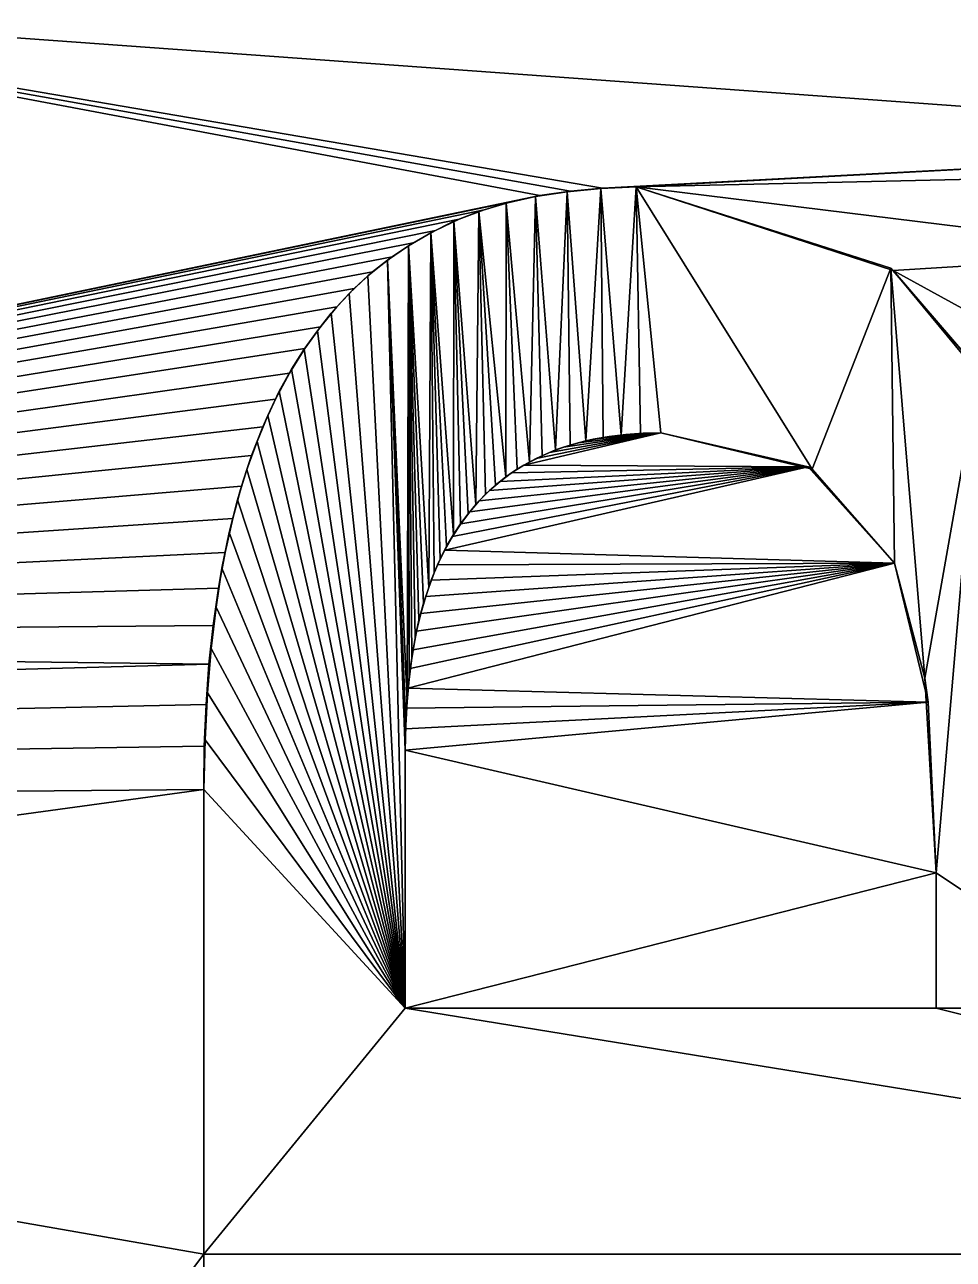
# Model space of a CAD drawing. Header units: millimetres. Extents: x -228 to 228, y -204 to 237.
# Drawn here: x -31.412 to -30.681, y 19.583 to 20.554 of the extents above; entities that cross this region are included whole.
import ezdxf

# ---------------------------------------------------------------- set-up
doc = ezdxf.new("R2010")
doc.units = ezdxf.units.MM
doc.header["$LTSCALE"] = 127.314815
for name, color, linetype in [('4337', 7, 'CONTINUOUS'), ('4338', 7, 'CONTINUOUS'), ('4646', 7, 'CONTINUOUS'), ('4702', 7, 'CONTINUOUS'), ('4703', 7, 'CONTINUOUS'), ('4704', 7, 'CONTINUOUS'), ('4705', 7, 'CONTINUOUS'), ('4711', 7, 'CONTINUOUS'), ('4712', 7, 'CONTINUOUS'), ('4713', 7, 'CONTINUOUS'), ('4714', 7, 'CONTINUOUS'), ('4715', 7, 'CONTINUOUS'), ('4716', 7, 'CONTINUOUS')]:
    doc.layers.add(name, color=color, linetype=linetype)

msp = doc.modelspace()

# ---------------------------------------------------------------- linework, layer by layer
at = {"layer": '4337', "color": 6, "linetype": 'Continuous'}
for points in [[(-32.55624, 27.96775, 1038.99), (-30.52553, 29.50331, 1038.99), (-44.66303, 2.71245, 1038.99), (-32.55624, 27.96775, 1038.99)], [(-44.66303, 2.71245, 1038.99), (-30.52553, 29.50331, 1038.99), (-29, 2.71245, 1038.99), (-44.66303, 2.71245, 1038.99)]]:
    msp.add_3dface(points, dxfattribs=at)
at = {"layer": '4338', "color": 6, "linetype": 'Continuous'}
for points in [[(-31.82069, 20.57255, 1040.99), (-27.34069, 20.53505, 1040.99), (-27.34069, 20.7038, 1040.99), (-31.82069, 20.57255, 1040.99)], [(-31.82069, 20.57255, 1040.99), (-32.69052, 20.06887, 1040.99), (-31.00611, 20.4194, 1040.99), (-31.82069, 20.57255, 1040.99)], [(-30.28043, 20.46111, 1040.99), (-31.82069, 20.57255, 1040.99), (-30.95689, 20.42528, 1040.99), (-30.28043, 20.46111, 1040.99)], [(-31.82069, 20.57255, 1040.99), (-30.28043, 20.46111, 1040.99), (-27.34069, 20.53505, 1040.99), (-31.82069, 20.57255, 1040.99)], [(-30.95689, 20.42528, 1040.99), (-31.82069, 20.57255, 1040.99), (-30.98217, 20.42299, 1040.99), (-30.95689, 20.42528, 1040.99)], [(-30.98217, 20.42299, 1040.99), (-31.82069, 20.57255, 1040.99), (-31.00611, 20.4194, 1040.99), (-30.98217, 20.42299, 1040.99)], [(-30.93029, 20.42629, 1040.99), (-30.28043, 20.46111, 1040.99), (-30.95689, 20.42528, 1040.99), (-30.93029, 20.42629, 1040.99)], [(-30.40985, 20.43814, 1040.99), (-30.28043, 20.46111, 1040.99), (-30.93029, 20.42629, 1040.99), (-30.40985, 20.43814, 1040.99)], [(-30.50672, 20.37407, 1040.99), (-30.40985, 20.43814, 1040.99), (-30.93029, 20.42629, 1040.99), (-30.50672, 20.37407, 1040.99)], [(-31.00611, 20.4194, 1040.99), (-32.69052, 20.06887, 1040.99), (-31.02872, 20.41453, 1040.99), (-31.00611, 20.4194, 1040.99)], [(-30.72808, 20.36051, 1040.99), (-30.50672, 20.37407, 1040.99), (-30.93029, 20.42629, 1040.99), (-30.72808, 20.36051, 1040.99)], [(-31.02872, 20.41453, 1040.99), (-32.69052, 20.06887, 1040.99), (-31.0499, 20.40831, 1040.99), (-31.02872, 20.41453, 1040.99)], [(-31.0499, 20.40831, 1040.99), (-32.69052, 20.06887, 1040.99), (-31.06968, 20.40076, 1040.99), (-31.0499, 20.40831, 1040.99)], [(-31.06968, 20.40076, 1040.99), (-32.69052, 20.06887, 1040.99), (-31.08826, 20.39201, 1040.99), (-31.06968, 20.40076, 1040.99)], [(-31.08826, 20.39201, 1040.99), (-32.69052, 20.06887, 1040.99), (-31.10583, 20.38218, 1040.99), (-31.08826, 20.39201, 1040.99)], [(-31.10583, 20.38218, 1040.99), (-32.69052, 20.06887, 1040.99), (-31.12236, 20.37132, 1040.99), (-31.10583, 20.38218, 1040.99)], [(-31.12236, 20.37132, 1040.99), (-32.69052, 20.06887, 1040.99), (-31.13775, 20.35938, 1040.99), (-31.12236, 20.37132, 1040.99)], [(-30.5741, 20.27595, 1040.99), (-30.50672, 20.37407, 1040.99), (-30.72808, 20.36051, 1040.99), (-30.5741, 20.27595, 1040.99)], [(-31.13775, 20.35938, 1040.99), (-32.69052, 20.06887, 1040.99), (-31.1522, 20.34626, 1040.99), (-31.13775, 20.35938, 1040.99)], [(-30.65537, 20.2724, 1040.99), (-30.5741, 20.27595, 1040.99), (-30.72808, 20.36051, 1040.99), (-30.65537, 20.2724, 1040.99)], [(-31.1522, 20.34626, 1040.99), (-32.69052, 20.06887, 1040.99), (-31.16588, 20.3319, 1040.99), (-31.1522, 20.34626, 1040.99)], [(-31.16588, 20.3319, 1040.99), (-32.69052, 20.06887, 1040.99), (-31.17886, 20.31621, 1040.99), (-31.16588, 20.3319, 1040.99)], [(-31.17886, 20.31621, 1040.99), (-32.69052, 20.06887, 1040.99), (-31.19104, 20.29924, 1040.99), (-31.17886, 20.31621, 1040.99)], [(-31.19104, 20.29924, 1040.99), (-32.69052, 20.06887, 1040.99), (-31.20318, 20.27974, 1040.99), (-31.19104, 20.29924, 1040.99)], [(-31.20318, 20.27974, 1040.99), (-32.69052, 20.06887, 1040.99), (-31.21423, 20.25917, 1040.99), (-31.20318, 20.27974, 1040.99)], [(-31.21423, 20.25917, 1040.99), (-32.69052, 20.06887, 1040.99), (-31.22413, 20.23761, 1040.99), (-31.21423, 20.25917, 1040.99)], [(-31.22413, 20.23761, 1040.99), (-32.69052, 20.06887, 1040.99), (-31.23296, 20.21492, 1040.99), (-31.22413, 20.23761, 1040.99)], [(-31.00897, 20.21264, 1040.99), (-31.01892, 20.20727, 1040.99), (-30.91095, 20.23288, 1040.99), (-31.00897, 20.21264, 1040.99)], [(-30.91095, 20.23288, 1040.99), (-31.01892, 20.20727, 1040.99), (-30.79497, 20.20611, 1040.99), (-30.91095, 20.23288, 1040.99)], [(-30.99853, 20.21737, 1040.99), (-31.00897, 20.21264, 1040.99), (-30.91095, 20.23288, 1040.99), (-30.99853, 20.21737, 1040.99)], [(-30.98758, 20.22147, 1040.99), (-30.99853, 20.21737, 1040.99), (-30.91095, 20.23288, 1040.99), (-30.98758, 20.22147, 1040.99)], [(-30.97611, 20.22494, 1040.99), (-30.98758, 20.22147, 1040.99), (-30.91095, 20.23288, 1040.99), (-30.97611, 20.22494, 1040.99)], [(-30.96411, 20.22778, 1040.99), (-30.97611, 20.22494, 1040.99), (-30.91095, 20.23288, 1040.99), (-30.96411, 20.22778, 1040.99)], [(-30.9516, 20.23, 1040.99), (-30.96411, 20.22778, 1040.99), (-30.91095, 20.23288, 1040.99), (-30.9516, 20.23, 1040.99)], [(-30.93856, 20.23159, 1040.99), (-30.9516, 20.23, 1040.99), (-30.91095, 20.23288, 1040.99), (-30.93856, 20.23159, 1040.99)], [(-30.92501, 20.23255, 1040.99), (-30.93856, 20.23159, 1040.99), (-30.91095, 20.23288, 1040.99), (-30.92501, 20.23255, 1040.99)], [(-31.23296, 20.21492, 1040.99), (-32.69052, 20.06887, 1040.99), (-31.24082, 20.19095, 1040.99), (-31.23296, 20.21492, 1040.99)], [(-31.07501, 20.15121, 1040.99), (-31.08108, 20.14043, 1040.99), (-30.79497, 20.20611, 1040.99), (-31.07501, 20.15121, 1040.99)], [(-30.79497, 20.20611, 1040.99), (-31.08108, 20.14043, 1040.99), (-30.7271, 20.13042, 1040.99), (-30.79497, 20.20611, 1040.99)], [(-31.06844, 20.16132, 1040.99), (-31.07501, 20.15121, 1040.99), (-30.79497, 20.20611, 1040.99), (-31.06844, 20.16132, 1040.99)], [(-31.06139, 20.17072, 1040.99), (-31.06844, 20.16132, 1040.99), (-30.79497, 20.20611, 1040.99), (-31.06139, 20.17072, 1040.99)], [(-31.05388, 20.17938, 1040.99), (-31.06139, 20.17072, 1040.99), (-30.79497, 20.20611, 1040.99), (-31.05388, 20.17938, 1040.99)], [(-31.04588, 20.18734, 1040.99), (-31.05388, 20.17938, 1040.99), (-30.79497, 20.20611, 1040.99), (-31.04588, 20.18734, 1040.99)], [(-31.03738, 20.19462, 1040.99), (-31.04588, 20.18734, 1040.99), (-30.79497, 20.20611, 1040.99), (-31.03738, 20.19462, 1040.99)], [(-31.0284, 20.20125, 1040.99), (-31.03738, 20.19462, 1040.99), (-30.79497, 20.20611, 1040.99), (-31.0284, 20.20125, 1040.99)], [(-31.01892, 20.20727, 1040.99), (-31.0284, 20.20125, 1040.99), (-30.79497, 20.20611, 1040.99), (-31.01892, 20.20727, 1040.99)], [(-31.24082, 20.19095, 1040.99), (-32.69052, 20.06887, 1040.99), (-31.24782, 20.16557, 1040.99), (-31.24082, 20.19095, 1040.99)], [(-31.24782, 20.16557, 1040.99), (-32.69052, 20.06887, 1040.99), (-31.25391, 20.13877, 1040.99), (-31.24782, 20.16557, 1040.99)], [(-31.25391, 20.13877, 1040.99), (-32.69052, 20.06887, 1040.99), (-31.25907, 20.11066, 1040.99), (-31.25391, 20.13877, 1040.99)], [(-31.08108, 20.14043, 1040.99), (-31.08661, 20.129, 1040.99), (-30.7271, 20.13042, 1040.99), (-31.08108, 20.14043, 1040.99)], [(-31.10828, 20.04744, 1040.99), (-31.11003, 20.03213, 1040.99), (-30.7271, 20.13042, 1040.99), (-31.10828, 20.04744, 1040.99)], [(-30.7271, 20.13042, 1040.99), (-31.11003, 20.03213, 1040.99), (-30.70073, 20.02099, 1040.99), (-30.7271, 20.13042, 1040.99)], [(-31.106, 20.06227, 1040.99), (-31.10828, 20.04744, 1040.99), (-30.7271, 20.13042, 1040.99), (-31.106, 20.06227, 1040.99)], [(-31.10319, 20.07672, 1040.99), (-31.106, 20.06227, 1040.99), (-30.7271, 20.13042, 1040.99), (-31.10319, 20.07672, 1040.99)], [(-31.09986, 20.09072, 1040.99), (-31.10319, 20.07672, 1040.99), (-30.7271, 20.13042, 1040.99), (-31.09986, 20.09072, 1040.99)], [(-31.09599, 20.10416, 1040.99), (-31.09986, 20.09072, 1040.99), (-30.7271, 20.13042, 1040.99), (-31.09599, 20.10416, 1040.99)], [(-31.09158, 20.11694, 1040.99), (-31.09599, 20.10416, 1040.99), (-30.7271, 20.13042, 1040.99), (-31.09158, 20.11694, 1040.99)], [(-31.08661, 20.129, 1040.99), (-31.09158, 20.11694, 1040.99), (-30.7271, 20.13042, 1040.99), (-31.08661, 20.129, 1040.99)], [(-31.25907, 20.11066, 1040.99), (-32.69052, 20.06887, 1040.99), (-31.26328, 20.08136, 1040.99), (-31.25907, 20.11066, 1040.99)], [(-31.26328, 20.08136, 1040.99), (-32.69052, 20.06887, 1040.99), (-31.26655, 20.05092, 1040.99), (-31.26328, 20.08136, 1040.99)], [(-32.69052, 20.06887, 1040.99), (-36.62543, 19.90468, 1040.99), (-31.26655, 20.05092, 1040.99), (-32.69052, 20.06887, 1040.99)], [(-31.26655, 20.05092, 1040.99), (-36.62543, 19.90468, 1040.99), (-31.26887, 20.01929, 1040.99), (-31.26655, 20.05092, 1040.99)], [(-31.11003, 20.03213, 1040.99), (-31.11125, 20.01636, 1040.99), (-30.70073, 20.02099, 1040.99), (-31.11003, 20.03213, 1040.99)], [(-31.26887, 20.01929, 1040.99), (-36.62543, 19.90468, 1040.99), (-31.27025, 19.98646, 1040.99), (-31.26887, 20.01929, 1040.99)], [(-31.11194, 20.00011, 1040.99), (-31.11209, 19.98338, 1040.99), (-30.70073, 20.02099, 1040.99), (-31.11194, 20.00011, 1040.99)], [(-30.70073, 20.02099, 1040.99), (-31.11209, 19.98338, 1040.99), (-30.69433, 19.88668, 1040.99), (-30.70073, 20.02099, 1040.99)], [(-31.11125, 20.01636, 1040.99), (-31.11194, 20.00011, 1040.99), (-30.70073, 20.02099, 1040.99), (-31.11125, 20.01636, 1040.99)], [(-31.27025, 19.98646, 1040.99), (-36.62543, 19.90468, 1040.99), (-31.27069, 19.95244, 1040.99), (-31.27025, 19.98646, 1040.99)], [(-31.11209, 19.98338, 1040.99), (-31.11209, 19.7803, 1040.99), (-30.69433, 19.88668, 1040.99), (-31.11209, 19.98338, 1040.99)], [(-36.62543, 19.90468, 1040.99), (-32.44481, 19.79165, 1040.99), (-31.27069, 19.95244, 1040.99), (-36.62543, 19.90468, 1040.99)], [(-31.27069, 19.95244, 1040.99), (-32.44481, 19.79165, 1040.99), (-31.27069, 19.58689, 1040.99), (-31.27069, 19.95244, 1040.99)], [(-30.69433, 19.88668, 1040.99), (-31.11209, 19.7803, 1040.99), (-30.69433, 19.7803, 1040.99), (-30.69433, 19.88668, 1040.99)], [(-32.44481, 19.79165, 1040.99), (-32.44258, 18.03624, 1040.99), (-31.27069, 19.58689, 1040.99), (-32.44481, 19.79165, 1040.99)], [(-32.44258, 18.03624, 1040.99), (-31.27069, 18.8326, 1040.99), (-31.27069, 19.58689, 1040.99), (-32.44258, 18.03624, 1040.99)], [(-31.27069, 18.8326, 1040.99), (-29.92069, 19.40316, 1040.99), (-29.92069, 19.58689, 1040.99), (-31.27069, 18.8326, 1040.99)], [(-31.27069, 18.8326, 1040.99), (-29.92069, 19.58689, 1040.99), (-31.27069, 19.58689, 1040.99), (-31.27069, 18.8326, 1040.99)]]:
    msp.add_3dface(points, dxfattribs=at)
at = {"layer": '4646', "color": 6, "linetype": 'Continuous'}
for points in [[(-30.98477, 20.42245, 1041.09), (-31.00959, 20.41859, 1041.09), (-30.9938, 20.21936, 1041.09), (-30.98477, 20.42245, 1041.09)], [(-30.98235, 20.22324, 1041.09), (-30.98477, 20.42245, 1041.09), (-30.9938, 20.21936, 1041.09), (-30.98235, 20.22324, 1041.09)], [(-30.95833, 20.42502, 1041.09), (-30.98477, 20.42245, 1041.09), (-30.96988, 20.22645, 1041.09), (-30.95833, 20.42502, 1041.09)], [(-30.96988, 20.22645, 1041.09), (-30.98477, 20.42245, 1041.09), (-30.98235, 20.22324, 1041.09), (-30.96988, 20.22645, 1041.09)], [(-30.95647, 20.229, 1041.09), (-30.95833, 20.42502, 1041.09), (-30.96988, 20.22645, 1041.09), (-30.95647, 20.229, 1041.09)], [(-30.93029, 20.42629, 1041.09), (-30.95833, 20.42502, 1041.09), (-30.94217, 20.23093, 1041.09), (-30.93029, 20.42629, 1041.09)], [(-30.94217, 20.23093, 1041.09), (-30.95833, 20.42502, 1041.09), (-30.95647, 20.229, 1041.09), (-30.94217, 20.23093, 1041.09)], [(-30.927, 20.23222, 1041.09), (-30.93029, 20.42629, 1041.09), (-30.94217, 20.23093, 1041.09), (-30.927, 20.23222, 1041.09)], [(-30.73003, 20.36232, 1041.09), (-30.93029, 20.42629, 1041.09), (-30.79194, 20.20433, 1041.09), (-30.73003, 20.36232, 1041.09)], [(-30.79194, 20.20433, 1041.09), (-30.93029, 20.42629, 1041.09), (-30.91095, 20.23288, 1041.09), (-30.79194, 20.20433, 1041.09)], [(-30.91095, 20.23288, 1041.09), (-30.93029, 20.42629, 1041.09), (-30.927, 20.23222, 1041.09), (-30.91095, 20.23288, 1041.09)], [(-31.03279, 20.41344, 1041.09), (-31.05415, 20.40697, 1041.09), (-31.03284, 20.19823, 1041.09), (-31.03279, 20.41344, 1041.09)], [(-31.02393, 20.20424, 1041.09), (-31.03279, 20.41344, 1041.09), (-31.03284, 20.19823, 1041.09), (-31.02393, 20.20424, 1041.09)], [(-31.00959, 20.41859, 1041.09), (-31.03279, 20.41344, 1041.09), (-31.0144, 20.2098, 1041.09), (-31.00959, 20.41859, 1041.09)], [(-31.0144, 20.2098, 1041.09), (-31.03279, 20.41344, 1041.09), (-31.02393, 20.20424, 1041.09), (-31.0144, 20.2098, 1041.09)], [(-31.00442, 20.21486, 1041.09), (-31.00959, 20.41859, 1041.09), (-31.0144, 20.2098, 1041.09), (-31.00442, 20.21486, 1041.09)], [(-30.9938, 20.21936, 1041.09), (-31.00959, 20.41859, 1041.09), (-31.00442, 20.21486, 1041.09), (-30.9938, 20.21936, 1041.09)], [(-31.05415, 20.40697, 1041.09), (-31.07375, 20.39918, 1041.09), (-31.05645, 20.17653, 1041.09), (-31.05415, 20.40697, 1041.09)], [(-31.04897, 20.18449, 1041.09), (-31.05415, 20.40697, 1041.09), (-31.05645, 20.17653, 1041.09), (-31.04897, 20.18449, 1041.09)], [(-31.03284, 20.19823, 1041.09), (-31.05415, 20.40697, 1041.09), (-31.04114, 20.19168, 1041.09), (-31.03284, 20.19823, 1041.09)], [(-31.04114, 20.19168, 1041.09), (-31.05415, 20.40697, 1041.09), (-31.04897, 20.18449, 1041.09), (-31.04114, 20.19168, 1041.09)], [(-31.09204, 20.39014, 1041.09), (-31.10949, 20.3799, 1041.09), (-31.09365, 20.11122, 1041.09), (-31.09204, 20.39014, 1041.09)], [(-31.08922, 20.12273, 1041.09), (-31.09204, 20.39014, 1041.09), (-31.09365, 20.11122, 1041.09), (-31.08922, 20.12273, 1041.09)], [(-31.07375, 20.39918, 1041.09), (-31.09204, 20.39014, 1041.09), (-31.07425, 20.15279, 1041.09), (-31.07375, 20.39918, 1041.09)], [(-31.07425, 20.15279, 1041.09), (-31.09204, 20.39014, 1041.09), (-31.07956, 20.14361, 1041.09), (-31.07425, 20.15279, 1041.09)], [(-31.07956, 20.14361, 1041.09), (-31.09204, 20.39014, 1041.09), (-31.08453, 20.13355, 1041.09), (-31.07956, 20.14361, 1041.09)], [(-31.08453, 20.13355, 1041.09), (-31.09204, 20.39014, 1041.09), (-31.08922, 20.12273, 1041.09), (-31.08453, 20.13355, 1041.09)], [(-31.06862, 20.16124, 1041.09), (-31.07375, 20.39918, 1041.09), (-31.07425, 20.15279, 1041.09), (-31.06862, 20.16124, 1041.09)], [(-31.05645, 20.17653, 1041.09), (-31.07375, 20.39918, 1041.09), (-31.06268, 20.1691, 1041.09), (-31.05645, 20.17653, 1041.09)], [(-31.06268, 20.1691, 1041.09), (-31.07375, 20.39918, 1041.09), (-31.06862, 20.16124, 1041.09), (-31.06268, 20.1691, 1041.09)], [(-31.10949, 20.3799, 1041.09), (-31.12607, 20.36864, 1041.09), (-31.11047, 20.02155, 1041.09), (-31.10949, 20.3799, 1041.09)], [(-31.10893, 20.0391, 1041.09), (-31.10949, 20.3799, 1041.09), (-31.11047, 20.02155, 1041.09), (-31.10893, 20.0391, 1041.09)], [(-31.09365, 20.11122, 1041.09), (-31.10949, 20.3799, 1041.09), (-31.09772, 20.09888, 1041.09), (-31.09365, 20.11122, 1041.09)], [(-31.09772, 20.09888, 1041.09), (-31.10949, 20.3799, 1041.09), (-31.10133, 20.08558, 1041.09), (-31.09772, 20.09888, 1041.09)], [(-31.10133, 20.08558, 1041.09), (-31.10949, 20.3799, 1041.09), (-31.10439, 20.07117, 1041.09), (-31.10133, 20.08558, 1041.09)], [(-31.10439, 20.07117, 1041.09), (-31.10949, 20.3799, 1041.09), (-31.1069, 20.05564, 1041.09), (-31.10439, 20.07117, 1041.09)], [(-31.1069, 20.05564, 1041.09), (-31.10949, 20.3799, 1041.09), (-31.10893, 20.0391, 1041.09), (-31.1069, 20.05564, 1041.09)], [(-31.12607, 20.36864, 1041.09), (-31.14157, 20.35629, 1041.09), (-31.11209, 19.7803, 1041.09), (-31.12607, 20.36864, 1041.09)], [(-31.12607, 20.36864, 1041.09), (-31.11209, 19.7803, 1041.09), (-31.11209, 19.98338, 1041.09), (-31.12607, 20.36864, 1041.09)], [(-31.11047, 20.02155, 1041.09), (-31.12607, 20.36864, 1041.09), (-31.11152, 20.00297, 1041.09), (-31.11047, 20.02155, 1041.09)], [(-31.11152, 20.00297, 1041.09), (-31.12607, 20.36864, 1041.09), (-31.11209, 19.98338, 1041.09), (-31.11152, 20.00297, 1041.09)], [(-30.7271, 20.13042, 1041.09), (-30.73003, 20.36232, 1041.09), (-30.79194, 20.20433, 1041.09), (-30.7271, 20.13042, 1041.09)], [(-30.6606, 20.28179, 1041.09), (-30.73003, 20.36232, 1041.09), (-30.70317, 20.03989, 1041.09), (-30.6606, 20.28179, 1041.09)], [(-30.70317, 20.03989, 1041.09), (-30.73003, 20.36232, 1041.09), (-30.7271, 20.13042, 1041.09), (-30.70317, 20.03989, 1041.09)], [(-31.14157, 20.35629, 1041.09), (-31.15624, 20.34247, 1041.09), (-31.11209, 19.7803, 1041.09), (-31.14157, 20.35629, 1041.09)], [(-31.15624, 20.34247, 1041.09), (-31.1703, 20.32683, 1041.09), (-31.11209, 19.7803, 1041.09), (-31.15624, 20.34247, 1041.09)], [(-31.1703, 20.32683, 1041.09), (-31.18119, 20.31315, 1041.09), (-31.11209, 19.7803, 1041.09), (-31.1703, 20.32683, 1041.09)], [(-31.18119, 20.31315, 1041.09), (-31.19169, 20.29859, 1041.09), (-31.11209, 19.7803, 1041.09), (-31.18119, 20.31315, 1041.09)], [(-31.19169, 20.29859, 1041.09), (-31.20173, 20.28283, 1041.09), (-31.11209, 19.7803, 1041.09), (-31.19169, 20.29859, 1041.09)], [(-31.20173, 20.28283, 1041.09), (-31.21125, 20.26558, 1041.09), (-31.11209, 19.7803, 1041.09), (-31.20173, 20.28283, 1041.09)], [(-30.69433, 19.88668, 1041.09), (-30.6606, 20.28179, 1041.09), (-30.70317, 20.03989, 1041.09), (-30.69433, 19.88668, 1041.09)], [(-30.53573, 19.7803, 1041.09), (-30.6606, 20.28179, 1041.09), (-30.69433, 19.88668, 1041.09), (-30.53573, 19.7803, 1041.09)], [(-31.21125, 20.26558, 1041.09), (-31.22017, 20.24653, 1041.09), (-31.11209, 19.7803, 1041.09), (-31.21125, 20.26558, 1041.09)], [(-31.22017, 20.24653, 1041.09), (-31.22864, 20.22589, 1041.09), (-31.11209, 19.7803, 1041.09), (-31.22017, 20.24653, 1041.09)], [(-31.22864, 20.22589, 1041.09), (-31.23669, 20.20388, 1041.09), (-31.11209, 19.7803, 1041.09), (-31.22864, 20.22589, 1041.09)], [(-31.23669, 20.20388, 1041.09), (-31.24412, 20.18016, 1041.09), (-31.11209, 19.7803, 1041.09), (-31.23669, 20.20388, 1041.09)], [(-31.24412, 20.18016, 1041.09), (-31.25075, 20.15441, 1041.09), (-31.11209, 19.7803, 1041.09), (-31.24412, 20.18016, 1041.09)], [(-31.25075, 20.15441, 1041.09), (-31.25637, 20.12629, 1041.09), (-31.11209, 19.7803, 1041.09), (-31.25075, 20.15441, 1041.09)], [(-31.25637, 20.12629, 1041.09), (-31.26098, 20.09581, 1041.09), (-31.11209, 19.7803, 1041.09), (-31.25637, 20.12629, 1041.09)], [(-31.26098, 20.09581, 1041.09), (-31.26472, 20.06318, 1041.09), (-31.11209, 19.7803, 1041.09), (-31.26098, 20.09581, 1041.09)], [(-31.26472, 20.06318, 1041.09), (-31.26758, 20.02841, 1041.09), (-31.11209, 19.7803, 1041.09), (-31.26472, 20.06318, 1041.09)], [(-31.26758, 20.02841, 1041.09), (-31.26957, 19.9915, 1041.09), (-31.11209, 19.7803, 1041.09), (-31.26758, 20.02841, 1041.09)], [(-31.26957, 19.9915, 1041.09), (-31.27069, 19.95244, 1041.09), (-31.11209, 19.7803, 1041.09), (-31.26957, 19.9915, 1041.09)], [(-31.27069, 19.95244, 1041.09), (-31.27069, 19.58689, 1041.09), (-31.11209, 19.7803, 1041.09), (-31.27069, 19.95244, 1041.09)], [(-30.69433, 19.7803, 1041.09), (-30.53573, 19.7803, 1041.09), (-30.69433, 19.88668, 1041.09), (-30.69433, 19.7803, 1041.09)], [(-31.27069, 19.58689, 1041.09), (-29.92069, 19.58689, 1041.09), (-31.11209, 19.7803, 1041.09), (-31.27069, 19.58689, 1041.09)], [(-31.11209, 19.7803, 1041.09), (-29.92069, 19.58689, 1041.09), (-30.69433, 19.7803, 1041.09), (-31.11209, 19.7803, 1041.09)], [(-29.92069, 19.58689, 1041.09), (-30.53573, 19.7803, 1041.09), (-30.69433, 19.7803, 1041.09), (-29.92069, 19.58689, 1041.09)]]:
    msp.add_3dface(points, dxfattribs=at)
at = {"layer": '4702', "color": 6, "linetype": 'Continuous'}
for points in [[(-30.72808, 20.36051, 1040.99), (-30.93029, 20.42629, 1040.99), (-30.73003, 20.36232, 1041.09), (-30.72808, 20.36051, 1040.99)], [(-30.93029, 20.42629, 1040.99), (-30.93029, 20.42629, 1041.09), (-30.73003, 20.36232, 1041.09), (-30.93029, 20.42629, 1040.99)], [(-30.72808, 20.36051, 1040.99), (-30.73003, 20.36232, 1041.09), (-30.6606, 20.28179, 1041.09), (-30.72808, 20.36051, 1040.99)], [(-30.65537, 20.2724, 1040.99), (-30.72808, 20.36051, 1040.99), (-30.6606, 20.28179, 1041.09), (-30.65537, 20.2724, 1040.99)]]:
    msp.add_3dface(points, dxfattribs=at)
at = {"layer": '4703', "color": 6, "linetype": 'Continuous'}
for points in [[(-31.00611, 20.4194, 1040.99), (-31.02872, 20.41453, 1040.99), (-31.00959, 20.41859, 1041.09), (-31.00611, 20.4194, 1040.99)], [(-31.00611, 20.4194, 1040.99), (-31.00959, 20.41859, 1041.09), (-30.98477, 20.42245, 1041.09), (-31.00611, 20.4194, 1040.99)], [(-30.98217, 20.42299, 1040.99), (-31.00611, 20.4194, 1040.99), (-30.98477, 20.42245, 1041.09), (-30.98217, 20.42299, 1040.99)], [(-30.98217, 20.42299, 1040.99), (-30.98477, 20.42245, 1041.09), (-30.95833, 20.42502, 1041.09), (-30.98217, 20.42299, 1040.99)], [(-30.95689, 20.42528, 1040.99), (-30.98217, 20.42299, 1040.99), (-30.95833, 20.42502, 1041.09), (-30.95689, 20.42528, 1040.99)], [(-30.95689, 20.42528, 1040.99), (-30.95833, 20.42502, 1041.09), (-30.93029, 20.42629, 1041.09), (-30.95689, 20.42528, 1040.99)], [(-30.93029, 20.42629, 1040.99), (-30.95689, 20.42528, 1040.99), (-30.93029, 20.42629, 1041.09), (-30.93029, 20.42629, 1040.99)], [(-31.0499, 20.40831, 1040.99), (-31.05415, 20.40697, 1041.09), (-31.03279, 20.41344, 1041.09), (-31.0499, 20.40831, 1040.99)], [(-31.02872, 20.41453, 1040.99), (-31.0499, 20.40831, 1040.99), (-31.03279, 20.41344, 1041.09), (-31.02872, 20.41453, 1040.99)], [(-31.02872, 20.41453, 1040.99), (-31.03279, 20.41344, 1041.09), (-31.00959, 20.41859, 1041.09), (-31.02872, 20.41453, 1040.99)], [(-31.06968, 20.40076, 1040.99), (-31.08826, 20.39201, 1040.99), (-31.07375, 20.39918, 1041.09), (-31.06968, 20.40076, 1040.99)], [(-31.06968, 20.40076, 1040.99), (-31.07375, 20.39918, 1041.09), (-31.05415, 20.40697, 1041.09), (-31.06968, 20.40076, 1040.99)], [(-31.0499, 20.40831, 1040.99), (-31.06968, 20.40076, 1040.99), (-31.05415, 20.40697, 1041.09), (-31.0499, 20.40831, 1040.99)], [(-31.10583, 20.38218, 1040.99), (-31.10949, 20.3799, 1041.09), (-31.09204, 20.39014, 1041.09), (-31.10583, 20.38218, 1040.99)], [(-31.08826, 20.39201, 1040.99), (-31.10583, 20.38218, 1040.99), (-31.09204, 20.39014, 1041.09), (-31.08826, 20.39201, 1040.99)], [(-31.08826, 20.39201, 1040.99), (-31.09204, 20.39014, 1041.09), (-31.07375, 20.39918, 1041.09), (-31.08826, 20.39201, 1040.99)], [(-31.10583, 20.38218, 1040.99), (-31.12236, 20.37132, 1040.99), (-31.10949, 20.3799, 1041.09), (-31.10583, 20.38218, 1040.99)], [(-31.12236, 20.37132, 1040.99), (-31.13775, 20.35938, 1040.99), (-31.12607, 20.36864, 1041.09), (-31.12236, 20.37132, 1040.99)], [(-31.12236, 20.37132, 1040.99), (-31.12607, 20.36864, 1041.09), (-31.10949, 20.3799, 1041.09), (-31.12236, 20.37132, 1040.99)], [(-31.13775, 20.35938, 1040.99), (-31.14157, 20.35629, 1041.09), (-31.12607, 20.36864, 1041.09), (-31.13775, 20.35938, 1040.99)], [(-31.1522, 20.34626, 1040.99), (-31.15624, 20.34247, 1041.09), (-31.14157, 20.35629, 1041.09), (-31.1522, 20.34626, 1040.99)], [(-31.13775, 20.35938, 1040.99), (-31.1522, 20.34626, 1040.99), (-31.14157, 20.35629, 1041.09), (-31.13775, 20.35938, 1040.99)], [(-31.16588, 20.3319, 1040.99), (-31.1703, 20.32683, 1041.09), (-31.15624, 20.34247, 1041.09), (-31.16588, 20.3319, 1040.99)], [(-31.1522, 20.34626, 1040.99), (-31.16588, 20.3319, 1040.99), (-31.15624, 20.34247, 1041.09), (-31.1522, 20.34626, 1040.99)], [(-31.16588, 20.3319, 1040.99), (-31.17886, 20.31621, 1040.99), (-31.1703, 20.32683, 1041.09), (-31.16588, 20.3319, 1040.99)], [(-31.17886, 20.31621, 1040.99), (-31.18119, 20.31315, 1041.09), (-31.1703, 20.32683, 1041.09), (-31.17886, 20.31621, 1040.99)], [(-31.19104, 20.29924, 1040.99), (-31.19169, 20.29859, 1041.09), (-31.18119, 20.31315, 1041.09), (-31.19104, 20.29924, 1040.99)], [(-31.17886, 20.31621, 1040.99), (-31.19104, 20.29924, 1040.99), (-31.18119, 20.31315, 1041.09), (-31.17886, 20.31621, 1040.99)], [(-31.19104, 20.29924, 1040.99), (-31.20318, 20.27974, 1040.99), (-31.19169, 20.29859, 1041.09), (-31.19104, 20.29924, 1040.99)], [(-31.20318, 20.27974, 1040.99), (-31.20173, 20.28283, 1041.09), (-31.19169, 20.29859, 1041.09), (-31.20318, 20.27974, 1040.99)], [(-31.20318, 20.27974, 1040.99), (-31.21423, 20.25917, 1040.99), (-31.21125, 20.26558, 1041.09), (-31.20318, 20.27974, 1040.99)], [(-31.20318, 20.27974, 1040.99), (-31.21125, 20.26558, 1041.09), (-31.20173, 20.28283, 1041.09), (-31.20318, 20.27974, 1040.99)], [(-31.21423, 20.25917, 1040.99), (-31.22017, 20.24653, 1041.09), (-31.21125, 20.26558, 1041.09), (-31.21423, 20.25917, 1040.99)], [(-31.21423, 20.25917, 1040.99), (-31.22413, 20.23761, 1040.99), (-31.22017, 20.24653, 1041.09), (-31.21423, 20.25917, 1040.99)], [(-31.22413, 20.23761, 1040.99), (-31.22864, 20.22589, 1041.09), (-31.22017, 20.24653, 1041.09), (-31.22413, 20.23761, 1040.99)], [(-31.22413, 20.23761, 1040.99), (-31.23296, 20.21492, 1040.99), (-31.22864, 20.22589, 1041.09), (-31.22413, 20.23761, 1040.99)], [(-31.23296, 20.21492, 1040.99), (-31.23669, 20.20388, 1041.09), (-31.22864, 20.22589, 1041.09), (-31.23296, 20.21492, 1040.99)], [(-31.23296, 20.21492, 1040.99), (-31.24082, 20.19095, 1040.99), (-31.23669, 20.20388, 1041.09), (-31.23296, 20.21492, 1040.99)], [(-31.24082, 20.19095, 1040.99), (-31.24412, 20.18016, 1041.09), (-31.23669, 20.20388, 1041.09), (-31.24082, 20.19095, 1040.99)], [(-31.24082, 20.19095, 1040.99), (-31.24782, 20.16557, 1040.99), (-31.24412, 20.18016, 1041.09), (-31.24082, 20.19095, 1040.99)], [(-31.24782, 20.16557, 1040.99), (-31.25075, 20.15441, 1041.09), (-31.24412, 20.18016, 1041.09), (-31.24782, 20.16557, 1040.99)], [(-31.24782, 20.16557, 1040.99), (-31.25391, 20.13877, 1040.99), (-31.25075, 20.15441, 1041.09), (-31.24782, 20.16557, 1040.99)], [(-31.25391, 20.13877, 1040.99), (-31.25637, 20.12629, 1041.09), (-31.25075, 20.15441, 1041.09), (-31.25391, 20.13877, 1040.99)], [(-31.25391, 20.13877, 1040.99), (-31.25907, 20.11066, 1040.99), (-31.25637, 20.12629, 1041.09), (-31.25391, 20.13877, 1040.99)], [(-31.25907, 20.11066, 1040.99), (-31.26098, 20.09581, 1041.09), (-31.25637, 20.12629, 1041.09), (-31.25907, 20.11066, 1040.99)], [(-31.25907, 20.11066, 1040.99), (-31.26328, 20.08136, 1040.99), (-31.26098, 20.09581, 1041.09), (-31.25907, 20.11066, 1040.99)], [(-31.26328, 20.08136, 1040.99), (-31.26472, 20.06318, 1041.09), (-31.26098, 20.09581, 1041.09), (-31.26328, 20.08136, 1040.99)], [(-31.26328, 20.08136, 1040.99), (-31.26655, 20.05092, 1040.99), (-31.26472, 20.06318, 1041.09), (-31.26328, 20.08136, 1040.99)], [(-31.26655, 20.05092, 1040.99), (-31.26758, 20.02841, 1041.09), (-31.26472, 20.06318, 1041.09), (-31.26655, 20.05092, 1040.99)], [(-31.26655, 20.05092, 1040.99), (-31.26887, 20.01929, 1040.99), (-31.26758, 20.02841, 1041.09), (-31.26655, 20.05092, 1040.99)], [(-31.26887, 20.01929, 1040.99), (-31.26957, 19.9915, 1041.09), (-31.26758, 20.02841, 1041.09), (-31.26887, 20.01929, 1040.99)], [(-31.26887, 20.01929, 1040.99), (-31.27025, 19.98646, 1040.99), (-31.26957, 19.9915, 1041.09), (-31.26887, 20.01929, 1040.99)], [(-31.27025, 19.98646, 1040.99), (-31.27069, 19.95244, 1040.99), (-31.26957, 19.9915, 1041.09), (-31.27025, 19.98646, 1040.99)], [(-31.27069, 19.95244, 1040.99), (-31.27069, 19.95244, 1041.09), (-31.26957, 19.9915, 1041.09), (-31.27069, 19.95244, 1040.99)]]:
    msp.add_3dface(points, dxfattribs=at)
at = {"layer": '4704', "color": 6, "linetype": 'Continuous'}
for points in [[(-31.27069, 19.95244, 1040.99), (-31.27069, 19.58689, 1040.99), (-31.27069, 19.95244, 1041.09), (-31.27069, 19.95244, 1040.99)], [(-31.27069, 19.58689, 1040.99), (-31.27069, 19.58689, 1041.09), (-31.27069, 19.95244, 1041.09), (-31.27069, 19.58689, 1040.99)]]:
    msp.add_3dface(points, dxfattribs=at)
at = {"layer": '4705', "color": 6, "linetype": 'Continuous'}
for points in [[(-31.27069, 19.58689, 1040.99), (-29.92069, 19.58689, 1040.99), (-31.27069, 19.58689, 1041.09), (-31.27069, 19.58689, 1040.99)], [(-29.92069, 19.58689, 1040.99), (-29.92069, 19.58689, 1041.09), (-31.27069, 19.58689, 1041.09), (-29.92069, 19.58689, 1040.99)]]:
    msp.add_3dface(points, dxfattribs=at)
at = {"layer": '4711', "color": 6, "linetype": 'Continuous'}
for points in [[(-31.11209, 19.7803, 1040.99), (-31.11209, 19.98338, 1040.99), (-31.11209, 19.7803, 1041.09), (-31.11209, 19.7803, 1040.99)], [(-31.11209, 19.7803, 1041.09), (-31.11209, 19.98338, 1040.99), (-31.11209, 19.98338, 1041.09), (-31.11209, 19.7803, 1041.09)]]:
    msp.add_3dface(points, dxfattribs=at)
at = {"layer": '4712', "color": 6, "linetype": 'Continuous'}
for points in [[(-30.98758, 20.22147, 1040.99), (-30.97611, 20.22494, 1040.99), (-30.98235, 20.22324, 1041.09), (-30.98758, 20.22147, 1040.99)], [(-30.97611, 20.22494, 1040.99), (-30.96988, 20.22645, 1041.09), (-30.98235, 20.22324, 1041.09), (-30.97611, 20.22494, 1040.99)], [(-30.97611, 20.22494, 1040.99), (-30.96411, 20.22778, 1040.99), (-30.96988, 20.22645, 1041.09), (-30.97611, 20.22494, 1040.99)], [(-30.96411, 20.22778, 1040.99), (-30.95647, 20.229, 1041.09), (-30.96988, 20.22645, 1041.09), (-30.96411, 20.22778, 1040.99)], [(-30.96411, 20.22778, 1040.99), (-30.9516, 20.23, 1040.99), (-30.95647, 20.229, 1041.09), (-30.96411, 20.22778, 1040.99)], [(-30.9516, 20.23, 1040.99), (-30.94217, 20.23093, 1041.09), (-30.95647, 20.229, 1041.09), (-30.9516, 20.23, 1040.99)], [(-30.9516, 20.23, 1040.99), (-30.93856, 20.23159, 1040.99), (-30.94217, 20.23093, 1041.09), (-30.9516, 20.23, 1040.99)], [(-30.93856, 20.23159, 1040.99), (-30.927, 20.23222, 1041.09), (-30.94217, 20.23093, 1041.09), (-30.93856, 20.23159, 1040.99)], [(-30.93856, 20.23159, 1040.99), (-30.92501, 20.23255, 1040.99), (-30.927, 20.23222, 1041.09), (-30.93856, 20.23159, 1040.99)], [(-30.92501, 20.23255, 1040.99), (-30.91095, 20.23288, 1040.99), (-30.927, 20.23222, 1041.09), (-30.92501, 20.23255, 1040.99)], [(-30.91095, 20.23288, 1040.99), (-30.91095, 20.23288, 1041.09), (-30.927, 20.23222, 1041.09), (-30.91095, 20.23288, 1040.99)], [(-31.00897, 20.21264, 1040.99), (-30.99853, 20.21737, 1040.99), (-31.00442, 20.21486, 1041.09), (-31.00897, 20.21264, 1040.99)], [(-30.99853, 20.21737, 1040.99), (-30.9938, 20.21936, 1041.09), (-31.00442, 20.21486, 1041.09), (-30.99853, 20.21737, 1040.99)], [(-30.99853, 20.21737, 1040.99), (-30.98758, 20.22147, 1040.99), (-30.9938, 20.21936, 1041.09), (-30.99853, 20.21737, 1040.99)], [(-30.98758, 20.22147, 1040.99), (-30.98235, 20.22324, 1041.09), (-30.9938, 20.21936, 1041.09), (-30.98758, 20.22147, 1040.99)], [(-31.0284, 20.20125, 1040.99), (-31.01892, 20.20727, 1040.99), (-31.02393, 20.20424, 1041.09), (-31.0284, 20.20125, 1040.99)], [(-31.01892, 20.20727, 1040.99), (-31.0144, 20.2098, 1041.09), (-31.02393, 20.20424, 1041.09), (-31.01892, 20.20727, 1040.99)], [(-31.01892, 20.20727, 1040.99), (-31.00897, 20.21264, 1040.99), (-31.0144, 20.2098, 1041.09), (-31.01892, 20.20727, 1040.99)], [(-31.00897, 20.21264, 1040.99), (-31.00442, 20.21486, 1041.09), (-31.0144, 20.2098, 1041.09), (-31.00897, 20.21264, 1040.99)], [(-31.03738, 20.19462, 1040.99), (-31.03284, 20.19823, 1041.09), (-31.04114, 20.19168, 1041.09), (-31.03738, 20.19462, 1040.99)], [(-31.03738, 20.19462, 1040.99), (-31.0284, 20.20125, 1040.99), (-31.03284, 20.19823, 1041.09), (-31.03738, 20.19462, 1040.99)], [(-31.0284, 20.20125, 1040.99), (-31.02393, 20.20424, 1041.09), (-31.03284, 20.19823, 1041.09), (-31.0284, 20.20125, 1040.99)], [(-31.05388, 20.17938, 1040.99), (-31.04588, 20.18734, 1040.99), (-31.04897, 20.18449, 1041.09), (-31.05388, 20.17938, 1040.99)], [(-31.04588, 20.18734, 1040.99), (-31.04114, 20.19168, 1041.09), (-31.04897, 20.18449, 1041.09), (-31.04588, 20.18734, 1040.99)], [(-31.04588, 20.18734, 1040.99), (-31.03738, 20.19462, 1040.99), (-31.04114, 20.19168, 1041.09), (-31.04588, 20.18734, 1040.99)], [(-31.06139, 20.17072, 1040.99), (-31.05645, 20.17653, 1041.09), (-31.06268, 20.1691, 1041.09), (-31.06139, 20.17072, 1040.99)], [(-31.06139, 20.17072, 1040.99), (-31.05388, 20.17938, 1040.99), (-31.05645, 20.17653, 1041.09), (-31.06139, 20.17072, 1040.99)], [(-31.05388, 20.17938, 1040.99), (-31.04897, 20.18449, 1041.09), (-31.05645, 20.17653, 1041.09), (-31.05388, 20.17938, 1040.99)], [(-31.06844, 20.16132, 1040.99), (-31.06268, 20.1691, 1041.09), (-31.06862, 20.16124, 1041.09), (-31.06844, 20.16132, 1040.99)], [(-31.06844, 20.16132, 1040.99), (-31.06139, 20.17072, 1040.99), (-31.06268, 20.1691, 1041.09), (-31.06844, 20.16132, 1040.99)], [(-31.07501, 20.15121, 1040.99), (-31.06844, 20.16132, 1040.99), (-31.07425, 20.15279, 1041.09), (-31.07501, 20.15121, 1040.99)], [(-31.06844, 20.16132, 1040.99), (-31.06862, 20.16124, 1041.09), (-31.07425, 20.15279, 1041.09), (-31.06844, 20.16132, 1040.99)], [(-31.08108, 20.14043, 1040.99), (-31.07501, 20.15121, 1040.99), (-31.07956, 20.14361, 1041.09), (-31.08108, 20.14043, 1040.99)], [(-31.07501, 20.15121, 1040.99), (-31.07425, 20.15279, 1041.09), (-31.07956, 20.14361, 1041.09), (-31.07501, 20.15121, 1040.99)], [(-31.08661, 20.129, 1040.99), (-31.08108, 20.14043, 1040.99), (-31.08453, 20.13355, 1041.09), (-31.08661, 20.129, 1040.99)], [(-31.08108, 20.14043, 1040.99), (-31.07956, 20.14361, 1041.09), (-31.08453, 20.13355, 1041.09), (-31.08108, 20.14043, 1040.99)], [(-31.09158, 20.11694, 1040.99), (-31.08661, 20.129, 1040.99), (-31.08922, 20.12273, 1041.09), (-31.09158, 20.11694, 1040.99)], [(-31.08661, 20.129, 1040.99), (-31.08453, 20.13355, 1041.09), (-31.08922, 20.12273, 1041.09), (-31.08661, 20.129, 1040.99)], [(-31.09158, 20.11694, 1040.99), (-31.08922, 20.12273, 1041.09), (-31.09365, 20.11122, 1041.09), (-31.09158, 20.11694, 1040.99)], [(-31.09599, 20.10416, 1040.99), (-31.09365, 20.11122, 1041.09), (-31.09772, 20.09888, 1041.09), (-31.09599, 20.10416, 1040.99)], [(-31.09599, 20.10416, 1040.99), (-31.09158, 20.11694, 1040.99), (-31.09365, 20.11122, 1041.09), (-31.09599, 20.10416, 1040.99)], [(-31.09986, 20.09072, 1040.99), (-31.09772, 20.09888, 1041.09), (-31.10133, 20.08558, 1041.09), (-31.09986, 20.09072, 1040.99)], [(-31.09986, 20.09072, 1040.99), (-31.09599, 20.10416, 1040.99), (-31.09772, 20.09888, 1041.09), (-31.09986, 20.09072, 1040.99)], [(-31.10319, 20.07672, 1040.99), (-31.09986, 20.09072, 1040.99), (-31.10133, 20.08558, 1041.09), (-31.10319, 20.07672, 1040.99)], [(-31.10319, 20.07672, 1040.99), (-31.10133, 20.08558, 1041.09), (-31.10439, 20.07117, 1041.09), (-31.10319, 20.07672, 1040.99)], [(-31.106, 20.06227, 1040.99), (-31.10439, 20.07117, 1041.09), (-31.1069, 20.05564, 1041.09), (-31.106, 20.06227, 1040.99)], [(-31.106, 20.06227, 1040.99), (-31.10319, 20.07672, 1040.99), (-31.10439, 20.07117, 1041.09), (-31.106, 20.06227, 1040.99)], [(-31.10828, 20.04744, 1040.99), (-31.106, 20.06227, 1040.99), (-31.1069, 20.05564, 1041.09), (-31.10828, 20.04744, 1040.99)], [(-31.10828, 20.04744, 1040.99), (-31.1069, 20.05564, 1041.09), (-31.10893, 20.0391, 1041.09), (-31.10828, 20.04744, 1040.99)], [(-31.11003, 20.03213, 1040.99), (-31.10828, 20.04744, 1040.99), (-31.10893, 20.0391, 1041.09), (-31.11003, 20.03213, 1040.99)], [(-31.11125, 20.01636, 1040.99), (-31.11003, 20.03213, 1040.99), (-31.11047, 20.02155, 1041.09), (-31.11125, 20.01636, 1040.99)], [(-31.11003, 20.03213, 1040.99), (-31.10893, 20.0391, 1041.09), (-31.11047, 20.02155, 1041.09), (-31.11003, 20.03213, 1040.99)], [(-31.11125, 20.01636, 1040.99), (-31.11047, 20.02155, 1041.09), (-31.11152, 20.00297, 1041.09), (-31.11125, 20.01636, 1040.99)], [(-31.11194, 20.00011, 1040.99), (-31.11125, 20.01636, 1040.99), (-31.11152, 20.00297, 1041.09), (-31.11194, 20.00011, 1040.99)], [(-31.11194, 20.00011, 1040.99), (-31.11152, 20.00297, 1041.09), (-31.11209, 19.98338, 1041.09), (-31.11194, 20.00011, 1040.99)], [(-31.11209, 19.98338, 1040.99), (-31.11194, 20.00011, 1040.99), (-31.11209, 19.98338, 1041.09), (-31.11209, 19.98338, 1040.99)]]:
    msp.add_3dface(points, dxfattribs=at)
at = {"layer": '4713', "color": 6, "linetype": 'Continuous'}
for points in [[(-30.91095, 20.23288, 1040.99), (-30.79497, 20.20611, 1040.99), (-30.91095, 20.23288, 1041.09), (-30.91095, 20.23288, 1040.99)], [(-30.79497, 20.20611, 1040.99), (-30.79194, 20.20433, 1041.09), (-30.91095, 20.23288, 1041.09), (-30.79497, 20.20611, 1040.99)], [(-30.79497, 20.20611, 1040.99), (-30.7271, 20.13042, 1040.99), (-30.79194, 20.20433, 1041.09), (-30.79497, 20.20611, 1040.99)], [(-30.7271, 20.13042, 1040.99), (-30.7271, 20.13042, 1041.09), (-30.79194, 20.20433, 1041.09), (-30.7271, 20.13042, 1040.99)]]:
    msp.add_3dface(points, dxfattribs=at)
at = {"layer": '4714', "color": 6, "linetype": 'Continuous'}
for points in [[(-30.7271, 20.13042, 1040.99), (-30.70073, 20.02099, 1040.99), (-30.7271, 20.13042, 1041.09), (-30.7271, 20.13042, 1040.99)], [(-30.70073, 20.02099, 1040.99), (-30.70317, 20.03989, 1041.09), (-30.7271, 20.13042, 1041.09), (-30.70073, 20.02099, 1040.99)], [(-30.70073, 20.02099, 1040.99), (-30.69433, 19.88668, 1040.99), (-30.70317, 20.03989, 1041.09), (-30.70073, 20.02099, 1040.99)], [(-30.69433, 19.88668, 1040.99), (-30.69433, 19.88668, 1041.09), (-30.70317, 20.03989, 1041.09), (-30.69433, 19.88668, 1040.99)]]:
    msp.add_3dface(points, dxfattribs=at)
at = {"layer": '4715', "color": 6, "linetype": 'Continuous'}
for points in [[(-30.69433, 19.88668, 1040.99), (-30.69433, 19.7803, 1040.99), (-30.69433, 19.88668, 1041.09), (-30.69433, 19.88668, 1040.99)], [(-30.69433, 19.7803, 1040.99), (-30.69433, 19.7803, 1041.09), (-30.69433, 19.88668, 1041.09), (-30.69433, 19.7803, 1040.99)]]:
    msp.add_3dface(points, dxfattribs=at)
at = {"layer": '4716', "color": 6, "linetype": 'Continuous'}
for points in [[(-30.69433, 19.7803, 1040.99), (-31.11209, 19.7803, 1040.99), (-30.69433, 19.7803, 1041.09), (-30.69433, 19.7803, 1040.99)], [(-31.11209, 19.7803, 1040.99), (-31.11209, 19.7803, 1041.09), (-30.69433, 19.7803, 1041.09), (-31.11209, 19.7803, 1040.99)]]:
    msp.add_3dface(points, dxfattribs=at)

doc.saveas('drawing.dxf')
